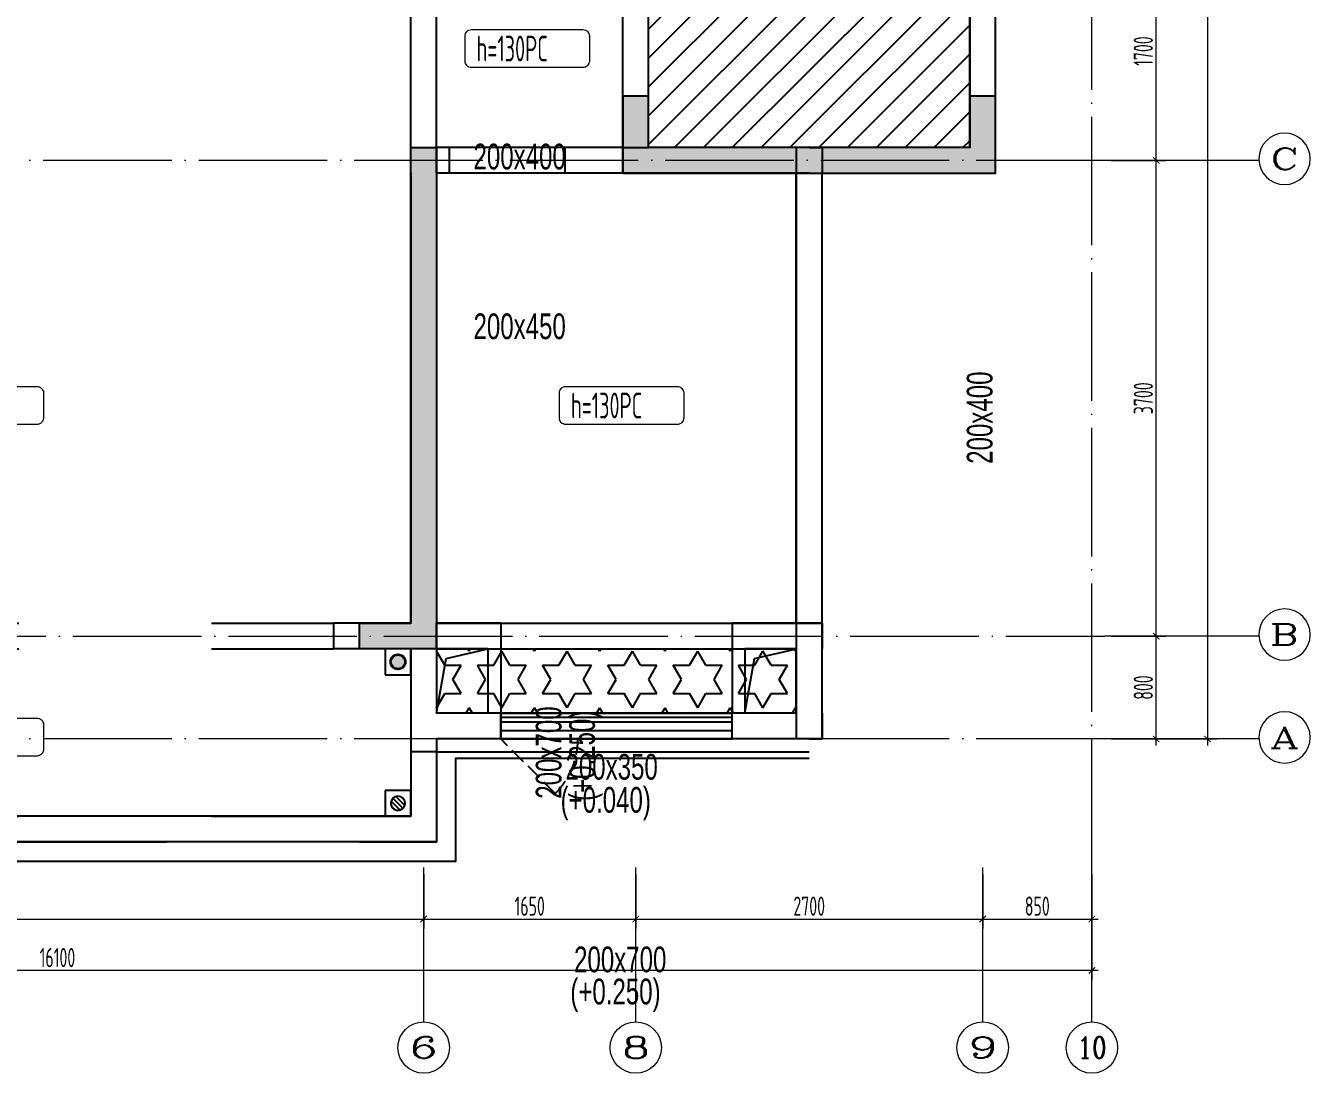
# Model space of a CAD drawing. Header units: millimetres. Extents: x 608574 to 628274, y -68373 to -51414.
# Drawn here: x 618277 to 628274, y -68064 to -59916 of the extents above; entities that cross this region are included whole.
import ezdxf
from ezdxf.enums import TextEntityAlignment as Align

# ---------------------------------------------------------------- set-up
doc = ezdxf.new("R2010")
doc.units = ezdxf.units.MM
doc.header["$LTSCALE"] = 500
for name, pattern in [('__DASH', [0.35, 0.25, -0.1]), ('AX-A-N$0$DASH', [0.35, 0.25, -0.1]), ('DOTE', [2.42, 2, -0.2, 0.02, -0.2]), ('PX-143-LG$0$DASHED', [19.05, 12.7, -6.35]), ('SX-1#-BEAM-COMP-BZC$0$DASHED', [0.75, 0.5, -0.25])]:
    doc.linetypes.add(name, pattern=pattern)
for name, color, linetype in [('000非设计范围', 250, 'Continuous'), ('AX-143-DT$0$A-Wall', 4, 'Continuous'), ('AX-143-HXT$0$A-Detl-Thin', 131, 'Continuous'), ('AX-143-HXT$0$A-Wall', 4, 'Continuous'), ('AX-143-ZX-PB-1$0$A-Detl-Thin', 131, 'Continuous'), ('AX-A-HX$0$A-Wall', 4, 'Continuous'), ('AX-A-N$0$A-Detl-Patt', 8, 'Continuous'), ('AX-A-N$0$A-Detl-Thin', 131, 'Continuous'), ('AX-A-N$0$A-Hdrl', 31, 'Continuous'), ('AX-A-N$0$A-Wall', 160, 'Continuous'), ('AX-A-ZW-2~DF$0$A-Wind', 1, 'Continuous'), ('PX-143-LG$0$P-Drain-Fldr-ARCH', 161, 'Continuous'), ('PX-143-LG$0$P-Drain-Fldr-W50', 4, 'Continuous'), ('PX-143-LG$0$P-Pipe-Risr', 7, 'Continuous'), ('PX-143-LG$0$P-Pipe-Risr-Arch', 6, 'Continuous'), ('PX-143-LG$0$P-Pipe-Risr-W50', 6, 'Continuous'), ('PX-143-LG$0$P-Wast-Pipe', 143, 'PX-143-LG$0$DASHED'), ('SX-05-WALL-01$0$S-PATT-WALL', 83, 'Continuous'), ('SX-1#-BEAM-COMP-BZC$0$S-BEAM', 4, 'SX-1#-BEAM-COMP-BZC$0$DASHED'), ('SX-1#-BEAM-COMP-BZC$0$S-PATT', 153, 'Continuous'), ('SX-1#-WALL-BZC$0$S-WALL', 4, 'Continuous'), ('Y向梁标注', 50, 'Continuous')]:
    doc.layers.add(name, color=color, linetype=linetype)
for name, color, linetype, lineweight in [('04-退台洋房-截面标高-2层（北入户）$0$35_QN_GS_文字说明', 7, 'Continuous', 18), ('AXIS【轴号】', 150, 'Continuous', 0), ('DOTE【轴线】', 250, 'DOTE', 0), ('PX-143-LG$0$P-DRAIN-FLDR', 230, 'Continuous', 18)]:
    doc.layers.add(name, color=color, linetype=linetype, lineweight=lineweight)
doc.styles.add('04-退台洋房-截面标高-2层（北入户）$0$QN_设计_平面文字', font='Tssdeng.shx', dxfattribs={"width": 0.6, "bigfont": 'tssdchn.shx'})
doc.styles.add('CCD_DIM', font='archs.shx', dxfattribs={"width": 0.7})
doc.styles.add('COMPLEX.SHX', font='COMPLEX.SHX')
doc.styles.add('HX', font='huaxin.shx', dxfattribs={"width": 0.75, "bigfont": 'hxhztxt.shx'})
doc.styles.add('PX-143-LG$0$JZFZ', font='JZFZ_ENG', dxfattribs={"width": 0.65, "bigfont": 'JZFZ_CNB'})
doc.dimstyles.new('木明1：50', dxfattribs={"dimscale": 50, "dimtxt": 2.5, "dimasz": 0.6, "dimexe": 1.5, "dimexo": 1, "dimgap": 0.5, "dimtad": 1, "dimdec": 0, "dimrnd": 5, "dimdsep": 46, "dimtxsty": 'CCD_DIM', "dimblk": 'ARCHTICK', "dimcen": 1, "dimdle": 1, "dimclrd": 44, "dimclre": 44, "dimclrt": 50, "dimadec": 0, "dimazin": 2, "dimtfac": 1, "dimtdec": 0, "dimtix": 1, "dimtmove": 2, "dimatfit": 3, "dimldrblk": 'hl_arrow2', "dimfxl": 8, "dimfxlon": 1, "dimarcsym": 0})

# ---------------------------------------------------------------- blocks, each defined once
blk = doc.blocks.new('PX-143-LG$0$P-Risr')
at = {"layer": 'PX-143-LG$0$P-Pipe-Risr-W50'}
h = blk.add_hatch(color=0, dxfattribs=at)
edge = h.paths.add_edge_path()
edge.add_ellipse((0, 0), major_axis=(47.1, 47.1), ratio=1, start_angle=225, end_angle=405, ccw=False)
edge.add_ellipse((0, 0), major_axis=(47.1, 47.1), ratio=1, start_angle=133.9676, end_angle=225, ccw=False)
edge.add_line((-66.5, 1.2), (-54.4, 1.2))
edge.add_ellipse((0, 0), major_axis=(-38.5, 38.5), ratio=1, start_angle=43.73814, end_angle=135)
edge.add_ellipse((0, 0), major_axis=(38.5, 38.5), ratio=1, start_angle=225, end_angle=405)
edge.add_ellipse((0, 0), major_axis=(38.5, 38.5), ratio=1, start_angle=45, end_angle=133.73814)
edge.add_line((-54.4, 1.2), (-66.5, 1.2))
edge.add_ellipse((0, 0), major_axis=(-47.1, 47.1), ratio=1, start_angle=-45, end_angle=43.9676, ccw=False)
at = {"layer": 'Defpoints', "color": 1}
blk.add_lwpolyline([(100, -100), (100, 100), (-100, 100), (-100, -100)], close=True, dxfattribs=at)
at = {"layer": 'Defpoints'}
blk.add_point((0, 0), dxfattribs=at)
at = {"layer": 'PX-143-LG$0$P-Pipe-Risr-Arch', "ltscale": 0.7}
blk.add_circle((0, 0), 59.3, dxfattribs=at)
at = {"layer": 'PX-143-LG$0$P-Pipe-Risr-W50'}
blk.add_circle((0, 0), 54.5, dxfattribs=at)
at = {"layer": 'PX-143-LG$0$P-Pipe-Risr', "style": 'PX-143-LG$0$JZFZ', "width": 0.6, "flags": 1}
for tag in ['RANGE', 'SYS-MARK']:
    blk.add_attdef(tag, text='', height=0.0156, dxfattribs=at).set_placement((0.3, -45.7), align=Align.MIDDLE)
blk = doc.blocks.new('PX-143-LG$0$A$C5A9C1854')
at = {"layer": 'PX-143-LG$0$P-Drain-Fldr-W50', "ltscale": 0.7}
for p, q in [((16.8, -52.4), (-52.4, 16.8)), ((38.9, -38.9), (-38.9, 38.9)), ((52.4, -16.8), (-16.8, 52.4))]:
    blk.add_line(p, q, dxfattribs=at)
at = {"layer": 'PX-143-LG$0$P-Drain-Fldr-W50', "ltscale": 0.7, "const_width": 13.8}
blk.add_lwpolyline([(-55, 0, 1), (55, 0, 1)], format="xyb", close=True, dxfattribs=at)
blk = doc.blocks.new('PX-143-LG$0$A$C2257314B')
at = {"layer": 'PX-143-LG$0$P-Drain-Fldr-ARCH', "ltscale": 0.7}
for p, q in [((16.8, -52.4), (-52.4, 16.8)), ((38.9, -38.9), (-38.9, 38.9)), ((52.4, -16.8), (-16.8, 52.4))]:
    blk.add_line(p, q, dxfattribs=at)
for start, end in [(0, 180), (180, 0)]:
    blk.add_arc((0, 0), 55, start, end, dxfattribs=at)
blk = doc.blocks.new('PX-143-LG$0$P-Drain-Fldr')
at = {"layer": 'Defpoints', "color": 1}
blk.add_lwpolyline([(-100, 100), (-100, -100), (100, -100), (100, 100)], close=True, dxfattribs=at)
blk.add_blockref('PX-143-LG$0$A$C2257314B', (0, 0))
at = {"layer": 'PX-143-LG$0$P-Drain-Fldr-W50'}
blk.add_blockref('PX-143-LG$0$A$C5A9C1854', (0, 0), dxfattribs=at)
blk = doc.blocks.new('_ArchTick')
at = {"color": 0, "linetype": 'ByBlock', "const_width": 0.15}
blk.add_lwpolyline([(-0.5, -0.5), (0.5, 0.5)], dxfattribs=at)
blk = doc.blocks.new('*D1106')
at = {"layer": 'AXIS【轴号】', "color": 44, "lineweight": -2, "transparency": 16777216}
for p, q in [((0, -13850), (0, -14325)), ((16100, -13850), (16100, -14325)), ((16150, -14250), (-50, -14250))]:
    blk.add_line(p, q, dxfattribs=at)
at = {"layer": 'Defpoints', "color": 0, "transparency": 16777216}
for p in [(0, -13450), (16100, -13450), (0, -14250)]:
    blk.add_point(p, dxfattribs=at)
at = {"layer": 'AXIS【轴号】', "color": 44, "lineweight": -2, "transparency": 16777216, "xscale": 50, "yscale": 50, "zscale": 50, "rotation": 180}
blk.add_blockref('_ArchTick', (0, -14250), dxfattribs=at)
at = {"layer": 'AXIS【轴号】', "color": 44, "lineweight": -2, "transparency": 16777216, "xscale": 50, "yscale": 50, "zscale": 50}
blk.add_blockref('_ArchTick', (16100, -14250), dxfattribs=at)
at = {"layer": 'AXIS【轴号】', "color": 50, "transparency": 16777216, "insert": (8050, -14150), "char_height": 150, "attachment_point": 5, "style": 'CCD_DIM'}
blk.add_mtext('16100', dxfattribs=at)
blk = doc.blocks.new('hl_arrow2')
at = {"color": 0}
blk.add_line((-0.22, 0), (-1, 0), dxfattribs=at)
blk.add_lwpolyline([(-0.22, 0), (-0.86, -0.69), (-0.65, -0.86), (0, 0), (-0.65, 0.86), (-0.86, 0.69)], close=True, dxfattribs=at)
for points in [[(-0.86, 0.69), (-0.65, 0.86), (-0.22, 0), (0, 0)], [(-0.86, -0.69), (-0.65, -0.86), (-0.22, 0), (0, 0)]]:
    blk.add_solid(points, dxfattribs=at)
blk = doc.blocks.new('*D1107')
at = {"layer": 'AXIS【轴号】', "color": 44, "lineweight": -2, "transparency": 16777216}
for p, q in [((3900, -13500), (3900, -13925)), ((10900, -13500), (10900, -13925)), ((3850, -13850), (10950, -13850))]:
    blk.add_line(p, q, dxfattribs=at)
at = {"layer": 'Defpoints', "color": 0, "transparency": 16777216}
for p in [(3900, -13450), (10900, -13450), (10900, -13850)]:
    blk.add_point(p, dxfattribs=at)
at = {"layer": 'AXIS【轴号】', "color": 44, "lineweight": -2, "transparency": 16777216, "xscale": 50, "yscale": 50, "zscale": 50, "rotation": 180}
blk.add_blockref('_ArchTick', (3900, -13850), dxfattribs=at)
at = {"layer": 'AXIS【轴号】', "color": 44, "lineweight": -2, "transparency": 16777216, "xscale": 50, "yscale": 50, "zscale": 50}
blk.add_blockref('_ArchTick', (10900, -13850), dxfattribs=at)
at = {"layer": 'AXIS【轴号】', "color": 50, "transparency": 16777216, "insert": (7400, -13750), "char_height": 150, "attachment_point": 5, "style": 'CCD_DIM'}
blk.add_mtext('7000', dxfattribs=at)
blk = doc.blocks.new('*D1108')
at = {"layer": 'AXIS【轴号】', "color": 44, "lineweight": -2, "transparency": 16777216}
for p, q in [((10900, -13500), (10900, -13925)), ((12550, -13500), (12550, -13925)), ((10850, -13850), (12600, -13850))]:
    blk.add_line(p, q, dxfattribs=at)
at = {"layer": 'Defpoints', "color": 0, "transparency": 16777216}
for p in [(10900, -13450), (12550, -13450), (12550, -13850)]:
    blk.add_point(p, dxfattribs=at)
at = {"layer": 'AXIS【轴号】', "color": 44, "lineweight": -2, "transparency": 16777216, "xscale": 50, "yscale": 50, "zscale": 50, "rotation": 180}
blk.add_blockref('_ArchTick', (10900, -13850), dxfattribs=at)
at = {"layer": 'AXIS【轴号】', "color": 44, "lineweight": -2, "transparency": 16777216, "xscale": 50, "yscale": 50, "zscale": 50}
blk.add_blockref('_ArchTick', (12550, -13850), dxfattribs=at)
at = {"layer": 'AXIS【轴号】', "color": 50, "transparency": 16777216, "insert": (11725, -13750), "char_height": 150, "attachment_point": 5, "style": 'CCD_DIM'}
blk.add_mtext('1650', dxfattribs=at)
blk = doc.blocks.new('*D1109')
at = {"layer": 'AXIS【轴号】', "color": 44, "lineweight": -2, "transparency": 16777216}
for p, q in [((12550, -13500), (12550, -13925)), ((15250, -13500), (15250, -13925)), ((12500, -13850), (15300, -13850))]:
    blk.add_line(p, q, dxfattribs=at)
at = {"layer": 'Defpoints', "color": 0, "transparency": 16777216}
for p in [(12550, -13450), (15250, -13450), (15250, -13850)]:
    blk.add_point(p, dxfattribs=at)
at = {"layer": 'AXIS【轴号】', "color": 44, "lineweight": -2, "transparency": 16777216, "xscale": 50, "yscale": 50, "zscale": 50, "rotation": 180}
blk.add_blockref('_ArchTick', (12550, -13850), dxfattribs=at)
at = {"layer": 'AXIS【轴号】', "color": 44, "lineweight": -2, "transparency": 16777216, "xscale": 50, "yscale": 50, "zscale": 50}
blk.add_blockref('_ArchTick', (15250, -13850), dxfattribs=at)
at = {"layer": 'AXIS【轴号】', "color": 50, "transparency": 16777216, "insert": (13900, -13750), "char_height": 150, "attachment_point": 5, "style": 'CCD_DIM'}
blk.add_mtext('2700', dxfattribs=at)
blk = doc.blocks.new('hl_Axis-A3')
blk.add_circle((19, 0), 3)
at = {"style": 'COMPLEX.SHX', "width": 0.914516}
blk.add_attdef('轴号', text='', height=2.5, dxfattribs=at).set_placement((17.31, -1.27), (20.69, -1.27), align=Align.FIT)
blk = doc.blocks.new('*D1097')
at = {"layer": 'AXIS【轴号】', "color": 44, "lineweight": -2, "transparency": 16777216}
for p, q in [((16250, -11650), (16675, -11650)), ((16600, -12500), (16600, -11600)), ((16250, -12450), (16675, -12450))]:
    blk.add_line(p, q, dxfattribs=at)
at = {"layer": 'Defpoints', "color": 0, "transparency": 16777216}
for p in [(16200, -11650), (16600, -11650), (16200, -12450)]:
    blk.add_point(p, dxfattribs=at)
at = {"layer": 'AXIS【轴号】', "color": 44, "lineweight": -2, "transparency": 16777216, "xscale": 50, "yscale": 50, "zscale": 50}
for p, rotation in [((16600, -11650), 90), ((16600, -12450), 270)]:
    blk.add_blockref('_ArchTick', p, dxfattribs=dict(at, rotation=rotation))
at = {"layer": 'AXIS【轴号】', "color": 50, "transparency": 16777216, "insert": (16500, -12050), "char_height": 150, "attachment_point": 5, "rotation": 90, "style": 'CCD_DIM'}
blk.add_mtext('800', dxfattribs=at)
blk = doc.blocks.new('*D1098')
at = {"layer": 'AXIS【轴号】', "color": 44, "lineweight": -2, "transparency": 16777216}
for p, q in [((16600, -650), (17075, -650)), ((17000, -600), (17000, -12500)), ((16600, -12450), (17075, -12450))]:
    blk.add_line(p, q, dxfattribs=at)
at = {"layer": 'Defpoints', "color": 0, "transparency": 16777216}
for p in [(16200, -650), (16200, -12450), (17000, -12450)]:
    blk.add_point(p, dxfattribs=at)
at = {"layer": 'AXIS【轴号】', "color": 44, "lineweight": -2, "transparency": 16777216, "xscale": 50, "yscale": 50, "zscale": 50}
for p, rotation in [((17000, -650), 90), ((17000, -12450), 270)]:
    blk.add_blockref('_ArchTick', p, dxfattribs=dict(at, rotation=rotation))
at = {"layer": 'AXIS【轴号】', "color": 50, "transparency": 16777216, "insert": (16900, -6550), "char_height": 150, "attachment_point": 5, "rotation": 90, "style": 'CCD_DIM'}
blk.add_mtext('11800', dxfattribs=at)
blk = doc.blocks.new('*D1099')
at = {"layer": 'AXIS【轴号】', "color": 44, "lineweight": -2, "transparency": 16777216}
for p, q in [((16250, -7950), (16675, -7950)), ((16600, -11700), (16600, -7900)), ((16250, -11650), (16675, -11650))]:
    blk.add_line(p, q, dxfattribs=at)
at = {"layer": 'Defpoints', "color": 0, "transparency": 16777216}
for p in [(16200, -7950), (16600, -7950), (16200, -11650)]:
    blk.add_point(p, dxfattribs=at)
at = {"layer": 'AXIS【轴号】', "color": 44, "lineweight": -2, "transparency": 16777216, "xscale": 50, "yscale": 50, "zscale": 50}
for p, rotation in [((16600, -7950), 90), ((16600, -11650), 270)]:
    blk.add_blockref('_ArchTick', p, dxfattribs=dict(at, rotation=rotation))
at = {"layer": 'AXIS【轴号】', "color": 50, "transparency": 16777216, "insert": (16500, -9800), "char_height": 150, "attachment_point": 5, "rotation": 90, "style": 'CCD_DIM'}
blk.add_mtext('3700', dxfattribs=at)
blk = doc.blocks.new('*D1100')
at = {"layer": 'AXIS【轴号】', "color": 44, "lineweight": -2, "transparency": 16777216}
for p, q in [((16250, -6250), (16675, -6250)), ((16600, -8000), (16600, -6200)), ((16250, -7950), (16675, -7950))]:
    blk.add_line(p, q, dxfattribs=at)
at = {"layer": 'Defpoints', "color": 0, "transparency": 16777216}
for p in [(16200, -6250), (16600, -6250), (16200, -7950)]:
    blk.add_point(p, dxfattribs=at)
at = {"layer": 'AXIS【轴号】', "color": 44, "lineweight": -2, "transparency": 16777216, "xscale": 50, "yscale": 50, "zscale": 50}
for p, rotation in [((16600, -6250), 90), ((16600, -7950), 270)]:
    blk.add_blockref('_ArchTick', p, dxfattribs=dict(at, rotation=rotation))
at = {"layer": 'AXIS【轴号】', "color": 50, "transparency": 16777216, "insert": (16500, -7100), "char_height": 150, "attachment_point": 5, "rotation": 90, "style": 'CCD_DIM'}
blk.add_mtext('1700', dxfattribs=at)
blk = doc.blocks.new('*D1110')
at = {"layer": 'AXIS【轴号】', "color": 44, "lineweight": -2, "transparency": 16777216}
for p, q in [((15250, -13500), (15250, -13925)), ((16100, -13500), (16100, -13925)), ((15200, -13850), (16150, -13850))]:
    blk.add_line(p, q, dxfattribs=at)
at = {"layer": 'Defpoints', "color": 0, "transparency": 16777216}
for p in [(15250, -13450), (16100, -13450), (16100, -13850)]:
    blk.add_point(p, dxfattribs=at)
at = {"layer": 'AXIS【轴号】', "color": 44, "lineweight": -2, "transparency": 16777216, "xscale": 50, "yscale": 50, "zscale": 50, "rotation": 180}
blk.add_blockref('_ArchTick', (15250, -13850), dxfattribs=at)
at = {"layer": 'AXIS【轴号】', "color": 44, "lineweight": -2, "transparency": 16777216, "xscale": 50, "yscale": 50, "zscale": 50}
blk.add_blockref('_ArchTick', (16100, -13850), dxfattribs=at)
at = {"layer": 'AXIS【轴号】', "color": 50, "transparency": 16777216, "insert": (15675, -13750), "char_height": 150, "attachment_point": 5, "style": 'CCD_DIM'}
blk.add_mtext('850', dxfattribs=at)
blk = doc.blocks.new('A$C49CD6FE1')
at = {"layer": 'SX-1#-BEAM-COMP-BZC$0$S-PATT'}
h = blk.add_hatch(dxfattribs=at)
h.set_pattern_fill('STARS', color=250, scale=40, style=0)
h.paths.add_polyline_path([(10500, -10300), (13300, -10300), (13300, -10800), (10500, -10800)])
at = {"layer": '04-退台洋房-截面标高-2层（北入户）$0$35_QN_GS_文字说明', "color": 241}
for points in [[(10771.7, -5482.1), (11639.3, -5482.1, -0.414214), (11689.3, -5532.1), (11689.3, -5727.5, -0.414214), (11639.3, -5777.5), (10771.7, -5777.5, -0.414214), (10721.7, -5727.5), (10721.7, -5532.1, -0.414214)], [(6523.8, -8258.3), (7391.4, -8258.3, -0.414214), (7441.4, -8308.3), (7441.4, -8503.7, -0.414214), (7391.4, -8553.7), (6523.8, -8553.7, -0.414214), (6473.8, -8503.7), (6473.8, -8308.3, -0.414214)], [(11506.3, -8258.3), (12373.9, -8258.3, -0.414214), (12423.9, -8308.3), (12423.9, -8503.7, -0.414214), (12373.9, -8553.7), (11506.3, -8553.7, -0.414214), (11456.3, -8503.7), (11456.3, -8308.3, -0.414214)], [(6523.8, -10837.4), (7391.4, -10837.4, -0.414214), (7441.4, -10887.4), (7441.4, -11082.8, -0.414214), (7391.4, -11132.8), (6523.8, -11132.8, -0.414214), (6473.8, -11082.8), (6473.8, -10887.4, -0.414214)]]:
    blk.add_lwpolyline(points, format="xyb", close=True, dxfattribs=at)
at = {"layer": 'SX-1#-BEAM-COMP-BZC$0$S-BEAM', "linetype": '__DASH', "ltscale": 30}
for p, q in [((10300, -6400), (10300.2, -3350)), ((10500, -6400), (10500, -4800)), ((11950, -6400), (10500, -6400)), ((11950, -6600), (10500, -6600)), ((13300, -10100), (13300, -6598)), ((13500, -11000), (13500, -6598)), ((3500, -10100), (9700, -10100)), ((10500, -10100), (13300, -10100)), ((3500, -10300), (9700.3, -10300)), ((10300, -10300), (10300, -11600)), ((10500, -10300), (10500, -10800)), ((10500, -10300), (13300, -10300)), ((13300, -10800), (13300, -10300)), ((13300, -10800), (10500, -10800)), ((10500, -11000), (10500, -11799.8)), ((13500, -11000), (10500, -11000)), ((3499.9, -11600), (10300, -11600)), ((-600, -11799.8), (10500, -11799.8))]:
    blk.add_line(p, q, dxfattribs=at)
at = {"layer": '04-退台洋房-截面标高-2层（北入户）$0$35_QN_GS_文字说明', "color": 241, "style": '04-退台洋房-截面标高-2层（北入户）$0$QN_设计_平面文字', "width": 0.6}
for p in [(10811.3, -5730, -159.5), (11545.9, -8506.2, -159.5)]:
    blk.add_text('h=130PC', height=200, dxfattribs=at).set_placement(p)
at = {"layer": 'Y向梁标注', "color": 241, "ltscale": 1000, "style": 'HX', "width": 0.7}
for s, rotation, p in [('200x400', 0, (10787.9, -6630)), ('200x450', 0, (10787.9, -7950.1)), ('200x400', 90, (14886.6, -8859.9)), ('200x700', 90, (11532.5, -11464.7)), ('(+0.250)', 90, (11792.8, -11481.7)), ('200x350', 0, (11503.6, -11376.3)), ('(+0.040)', 0, (11465.7, -11633.3)), ('200x700', 0, (11570.5, -12874.2)), ('(+0.250)', 0, (11541.4, -13123.8))]:
    blk.add_text(s, height=200, rotation=rotation, dxfattribs=at).set_placement(p, align=Align.BOTTOM_LEFT)
blk = doc.blocks.new('A$C57E101C8')
at = {"layer": 'AXIS【轴号】'}
for p, q in [((17400, -7950), (16200, -7950)), ((17400, -11650), (16200, -11650)), ((17400, -12450), (16200, -12450)), ((10900, -14650), (10900, -13450)), ((12550, -14650), (12550, -13450)), ((15250, -14650), (15250, -13450)), ((16100, -14650), (16100, -13450))]:
    blk.add_line(p, q, dxfattribs=at)
at = {"layer": 'DOTE【轴线】'}
for p, q in [((16100, -13450), (16100, 0)), ((16200, -7950), (-300, -7950)), ((-300, -11650), (16200, -11650)), ((16200, -12450), (-300, -12450))]:
    blk.add_line(p, q, dxfattribs=at)
at = {"layer": 'AXIS【轴号】', "color": 40}
ref = blk.add_blockref('hl_Axis-A3', (17599.6, -9204.5), dxfattribs=dict(at, xscale=-66.66666666666666, yscale=66.66666666666666, zscale=66.66666666666666, rotation=270))
ref.add_attrib('轴号', 'C', dxfattribs={"layer": '0', "color": 2, "height": 166.7, "style": 'COMPLEX.SHX', "width": 1.89}).set_placement((17485.5, -8021.2), (17710.5, -8021.2), align=Align.FIT)
ref = blk.add_blockref('hl_Axis-A3', (17599.6, -12904.5), dxfattribs=dict(at, xscale=-66.66666666666666, yscale=66.66666666666666, zscale=66.66666666666666, rotation=270))
ref.add_attrib('轴号', 'B', dxfattribs={"layer": '0', "color": 2, "height": 166.7, "style": 'COMPLEX.SHX', "width": 1.667647}).set_placement((17485.5, -11721.2), (17710.5, -11721.2), align=Align.FIT)
ref = blk.add_blockref('hl_Axis-A3', (17599.6, -13704.5), dxfattribs=dict(at, xscale=-66.66666666666666, yscale=66.66666666666666, zscale=66.66666666666666, rotation=270))
ref.add_attrib('轴号', 'A', dxfattribs={"layer": '0', "color": 2, "height": 166.7, "style": 'COMPLEX.SHX', "width": 1.575}).set_placement((17485.5, -12521.2), (17710.5, -12521.2), align=Align.FIT)
ref = blk.add_blockref('hl_Axis-A3', (10900, -16116.7), dxfattribs=dict(at, xscale=66.66666666666673, yscale=66.66666666666673, zscale=66.66666666666673, rotation=90))
ref.add_attrib('轴号', '6', dxfattribs={"layer": '0', "color": 2, "height": 166.7, "style": 'COMPLEX.SHX', "width": 2.025}).set_placement((10789.1, -14933.3), (11014.1, -14933.3), align=Align.FIT)
ref = blk.add_blockref('hl_Axis-A3', (12550, -16116.7), dxfattribs=dict(at, xscale=66.66666666666673, yscale=66.66666666666673, zscale=66.66666666666673, rotation=90))
ref.add_attrib('轴号', '8', dxfattribs={"layer": '0', "color": 2, "height": 166.7, "style": 'COMPLEX.SHX', "width": 2.025}).set_placement((12439.1, -14933.3), (12664.1, -14933.3), align=Align.FIT)
ref = blk.add_blockref('hl_Axis-A3', (15250, -16116.7), dxfattribs=dict(at, xscale=66.66666666666673, yscale=66.66666666666673, zscale=66.66666666666673, rotation=90))
ref.add_attrib('轴号', '9', dxfattribs={"layer": '0', "color": 2, "height": 166.7, "style": 'COMPLEX.SHX', "width": 2.025}).set_placement((15139.1, -14933.3), (15364.1, -14933.3), align=Align.FIT)
ref = blk.add_blockref('hl_Axis-A3', (16100, -16116.7), dxfattribs=dict(at, xscale=66.66666666666673, yscale=66.66666666666673, zscale=66.66666666666673, rotation=90))
ref.add_attrib('轴号', '10', dxfattribs={"layer": '0', "color": 2, "height": 166.67, "style": 'COMPLEX.SHX', "width": 0.977586}).set_placement((15989.1, -14933.3), (16214.1, -14933.3), align=Align.FIT)
at = {"layer": 'AXIS【轴号】'}
for base, p1, p2, picture, middle in [((17000, -12450), (16200, -650), (16200, -12450), '*D1098', (16900, -6550)), ((16600, -6250), (16200, -7950), (16200, -6250), '*D1100', (16500, -7100)), ((16600, -7950), (16200, -11650), (16200, -7950), '*D1099', (16500, -9800)), ((16600, -11650), (16200, -12450), (16200, -11650), '*D1097', (16500, -12050))]:
    dim = blk.add_linear_dim(base=base, p1=p1, p2=p2, angle=90, dimstyle='木明1：50', dxfattribs=at)
    dim.commit()
    dim.dimension.update_dxf_attribs({"geometry": picture, "text_midpoint": middle})
for base, p1, p2, picture, middle in [((0, -14250), (16100, -13450), (0, -13450), '*D1106', (8050, -14150)), ((10900, -13850), (3900, -13450), (10900, -13450), '*D1107', (7400, -13750)), ((12550, -13850), (10900, -13450), (12550, -13450), '*D1108', (11725, -13750)), ((15250, -13850), (12550, -13450), (15250, -13450), '*D1109', (13900, -13750)), ((16100, -13850), (15250, -13450), (16100, -13450), '*D1110', (15675, -13750))]:
    dim = blk.add_linear_dim(base=base, p1=p1, p2=p2, dimstyle='木明1：50', dxfattribs=at)
    dim.commit()
    dim.dimension.update_dxf_attribs({"geometry": picture, "text_midpoint": middle})

msp = doc.modelspace()

# ---------------------------------------------------------------- hatches: boundary and pattern name
at = {"layer": 'SX-05-WALL-01$0$S-PATT-WALL'}
h = msp.add_hatch(dxfattribs=at)
h.set_pattern_fill('ANSI31', color=250, scale=50)
h.set_pattern_definition([(45, (594459.81, -67504.45), (-112.2532, 112.2532), [])])
edge = h.paths.add_edge_path()
edge.add_line((619874.4, -57514.2), (619874.4, -56264.2))
edge.add_line((619874.4, -56264.2), (619179.1, -56264.2))
edge.add_line((619179.1, -56264.2), (619174.4, -56264.2))
edge.add_line((619174.4, -56264.2), (619174.4, -54064.2))
edge.add_line((619174.4, -54064.2), (619224.4, -54064.2))
edge.add_line((619224.4, -54064.2), (619224.4, -53564.2))
edge.add_line((619224.4, -53564.2), (626474.4, -53564.2))
edge.add_line((626474.4, -53564.2), (626474.4, -55964.2))
edge.add_line((626474.4, -55964.2), (625624.4, -55964.2))
edge.add_line((625624.4, -55964.2), (625624.4, -60464.2))
edge.add_line((625624.4, -60464.2), (625624.4, -60864.2))
edge.add_line((625624.4, -60864.2), (623124.4, -60864.2))
edge.add_line((623124.4, -60864.2), (623124.4, -59064.2))
edge.add_line((623124.4, -59064.2), (621974.4, -59064.2))
edge.add_line((621974.4, -59064.2), (621974.4, -57514.2))
edge.add_line((621974.4, -57514.2), (619874.3, -57514.2))
h = msp.add_hatch(color=250, dxfattribs=at)
h.dxf.hatch_style = 1
h.paths.add_polyline_path([(622924.4, -61064.2), (625824.4, -61064.2), (625824.4, -60464.2), (625624.4, -60464.2), (625624.4, -60864.2), (623124.4, -60864.2), (623124.4, -60464.2), (622924.4, -60464.2)])
h = msp.add_hatch(color=250, dxfattribs=at)
h.dxf.hatch_style = 1
h.paths.add_polyline_path([(621474.4, -64764.2), (620874.4, -64764.2), (620874.4, -64564.2), (621274.4, -64564.2), (621274.4, -60864.2), (621474.4, -60864.2)])

# ---------------------------------------------------------------- linework, layer by layer
at = {"layer": '000非设计范围'}
msp.add_lwpolyline([(619874.4, -57514.2), (619874.4, -56264.2), (619179.1, -56264.2), (619174.4, -56264.2), (619174.4, -54064.2), (619224.4, -54064.2), (619224.4, -53564.2), (626474.4, -53564.2), (626474.4, -55964.2), (625624.4, -55964.2), (625624.4, -60464.2), (625624.4, -60464.2), (625624.4, -60864.2), (623124.4, -60864.2), (623124.4, -59064.2), (621974.4, -59064.2), (621974.4, -57514.2), (619874.3, -57514.2)], dxfattribs=at)
at = {"layer": 'AX-143-DT$0$A-Wall'}
for points in [[(624374.4, -60864.2), (624274.4, -60864.2)], [(624274.4, -61064.2), (624274.4, -60864.2)], [(624374.4, -60864.2), (624474.4, -60864.2)], [(624474.4, -60864.2), (624474.4, -61064.2)], [(624374.4, -61064.2), (624274.4, -61064.2)], [(624274.4, -64564.2), (624274.4, -61064.2)], [(624374.4, -61064.2), (624474.4, -61064.2)], [(624474.4, -64564.2), (624474.4, -61064.2)], [(624274.4, -64564.2), (624474.4, -64564.2)], [(624474.4, -64564.2), (624274.4, -64564.2)], [(624274.4, -64764.2), (624274.4, -64564.2)], [(624474.4, -64564.2), (624474.4, -64764.2)], [(624274.4, -65264.2), (624274.4, -64764.2)], [(624474.4, -65264.2), (624474.4, -64764.2)], [(624274.4, -65464.2), (624274.4, -65264.2)], [(624474.4, -65264.2), (624474.4, -65464.2)], [(624374.4, -65464.2), (624274.4, -65464.2)], [(624374.4, -65464.2), (624474.4, -65464.2)]]:
    msp.add_lwpolyline(points, dxfattribs=at)
at = {"layer": 'AX-143-HXT$0$A-Detl-Thin', "color": 8}
for points in [[(621474.4, -65564.2), (621474.4, -66264.2), (614474.4, -66264.2)], [(621274.4, -65564.2), (621274.4, -66064.2), (614474.4, -66064.2)]]:
    msp.add_lwpolyline(points, dxfattribs=at)
at = {"layer": 'AX-143-HXT$0$A-Wall'}
for points in [[(625824.4, -60464.2), (625824.4, -57814.2)], [(623124.4, -60864.2), (623124.4, -59164.2)], [(625624.4, -60864.2), (625624.4, -59164.2)], [(622924.4, -60864.2), (622924.4, -59264.2)], [(622924.4, -60864.2), (623124.4, -60864.2)]]:
    msp.add_lwpolyline(points, dxfattribs=at)
at = {"layer": 'AX-143-ZX-PB-1$0$A-Detl-Thin', "color": 250}
msp.add_line((621474.4, -65564.2), (624374.4, -65564.2), dxfattribs=at)
for points in [[(621624.4, -66414.2), (621624.4, -65614.2), (624374.4, -65614.2)], [(614474.4, -66414.2), (621624.4, -66414.2), (621624.4, -66414.2)]]:
    msp.add_lwpolyline(points, dxfattribs=at)
at = {"layer": 'AX-A-HX$0$A-Wall'}
for points in [[(621274.4, -61064.2), (621274.4, -64564.2)], [(621474.4, -61064.2), (621474.4, -64564.2)], [(621274.4, -64564.2), (620674.4, -64564.2)], [(620674.4, -64764.2), (620674.4, -64564.2)], [(621274.4, -64764.2), (620674.4, -64764.2)]]:
    msp.add_lwpolyline(points, dxfattribs=at)
at = {"layer": 'AX-A-N$0$A-Detl-Patt'}
for points in [[(621474.4, -65264.2), (621548.3, -64837.2), (621874.4, -64764.2)], [(623874.4, -65264.2), (623948.3, -64837.2), (624274.4, -64764.2)]]:
    msp.add_lwpolyline(points, dxfattribs=at)
at = {"layer": 'AX-A-N$0$A-Detl-Patt', "linetype": 'AX-A-N$0$DASH'}
msp.add_lwpolyline([(622398.6, -65888.5), (621974.4, -65464.2), (622574.4, -65464.2, -0.198912)], format="xyb", close=True, dxfattribs=at)
at = {"layer": 'AX-A-N$0$A-Detl-Thin'}
msp.add_line((621974.4, -64564.2), (623774.4, -64564.2), dxfattribs=at)
at = {"layer": 'AX-A-N$0$A-Hdrl'}
for p, q in [((621974.4, -65264.2), (623774.4, -65264.2)), ((621974.4, -65294.2), (623774.4, -65294.2))]:
    msp.add_line(p, q, dxfattribs=at)
at = {"layer": 'AX-A-N$0$A-Wall'}
for points in [[(621274.4, -61064.2), (621274.4, -60864.2)], [(621274.4, -60864.2), (621474.4, -60864.2)], [(621474.4, -61064.2), (621474.4, -60864.2)], [(621574.4, -60864.2), (621474.4, -60864.2)], [(621474.4, -61064.2), (621474.4, -60864.2)], [(621574.4, -61064.2), (621574.4, -60864.2)], [(622924.4, -60864.2), (622474.4, -60864.2)], [(622474.4, -61064.2), (622474.4, -60864.2)], [(622924.4, -61064.2), (622924.4, -60864.2)], [(622924.4, -60864.2), (623124.4, -60864.2)], [(624274.4, -60864.2), (623124.4, -60864.2)], [(624274.4, -61064.2), (624274.4, -60864.2)], [(621574.4, -61064.2), (621474.4, -61064.2)], [(622924.4, -61064.2), (622474.4, -61064.2)], [(624274.4, -61064.2), (622924.4, -61064.2)], [(621974.4, -64564.2), (621474.4, -64564.2)], [(621474.4, -64764.2), (621474.4, -64564.2)], [(621974.4, -64564.2), (621974.4, -65264.2)], [(624274.4, -64564.2), (623774.4, -64564.2)], [(623774.4, -64564.2), (623774.4, -65264.2)], [(624274.4, -64764.2), (624274.4, -64564.2)], [(621274.4, -64764.2), (621274.4, -65364.2)], [(621474.4, -64764.2), (621274.4, -64764.2)], [(621474.4, -64764.2), (621474.4, -65264.2)], [(621874.4, -64764.2), (621474.4, -64764.2)], [(621874.4, -64764.2), (621874.4, -65264.2)], [(624274.4, -64764.2), (623874.4, -64764.2)], [(623874.4, -64764.2), (623874.4, -65264.2)], [(621874.4, -65264.2), (621474.4, -65264.2)], [(621974.4, -65464.2), (621974.4, -65264.2)], [(623774.4, -65464.2), (623774.4, -65264.2)], [(624274.4, -65264.2), (623874.4, -65264.2)], [(624274.4, -65464.2), (624274.4, -65264.2)], [(621274.4, -65364.2), (621274.4, -65564.2)], [(621874.4, -65464.2), (621474.4, -65464.2)], [(621474.4, -65464.2), (621474.4, -65564.2)], [(621974.4, -65464.2), (621874.4, -65464.2)], [(623874.4, -65464.2), (623774.4, -65464.2)], [(624274.4, -65464.2), (623874.4, -65464.2)], [(621474.4, -65564.2), (621274.4, -65564.2)]]:
    msp.add_lwpolyline(points, dxfattribs=at)
at = {"layer": 'AX-A-ZW-2~DF$0$A-Wind', "linetype": 'Continuous'}
for points in [[(623774.4, -65464.2), (623774.4, -65264.2), (621974.4, -65264.2), (621974.4, -65464.2), (623774.4, -65464.2)], [(621974.4, -65330.9), (623774.4, -65330.9)], [(621974.4, -65397.6), (623774.4, -65397.6)]]:
    msp.add_lwpolyline(points, dxfattribs=at)
at = {"layer": 'SX-1#-WALL-BZC$0$S-WALL', "linetype": 'ByBlock'}
for points in [[(622924.4, -61064.2), (625824.4, -61064.2), (625824.4, -60464.2), (625624.4, -60464.2), (625624.4, -60864.2), (623124.4, -60864.2), (623124.4, -60464.2), (622924.4, -60464.2)], [(621474.4, -64764.2), (621474.4, -64764.2), (621474.4, -64764.2), (620874.4, -64764.2), (620874.4, -64564.2), (621274.4, -64564.2), (621274.4, -60864.2), (621474.4, -60864.2), (621474.4, -64764.2), (621474.4, -64764.2)]]:
    msp.add_lwpolyline(points, close=True, dxfattribs=at)

# ---------------------------------------------------------------- block references
at = {"layer": 'AXIS【轴号】'}
msp.add_blockref('A$C57E101C8', (610474.4, -53014.2), dxfattribs=at)
at = {"layer": 'PX-143-LG$0$P-DRAIN-FLDR'}
msp.add_blockref('PX-143-LG$0$P-Drain-Fldr', (621174.3, -65964.2), dxfattribs=at)
at = {"layer": 'PX-143-LG$0$P-Wast-Pipe', "ltscale": 0.7, "rotation": 269.9999999999999}
msp.add_blockref('PX-143-LG$0$P-Risr', (621174.3, -64864.2), dxfattribs=at)
at = {"layer": 'SX-1#-BEAM-COMP-BZC$0$S-BEAM'}
msp.add_blockref('A$C49CD6FE1', (610974.3, -54464.2), dxfattribs=at)

doc.saveas('drawing.dxf')
